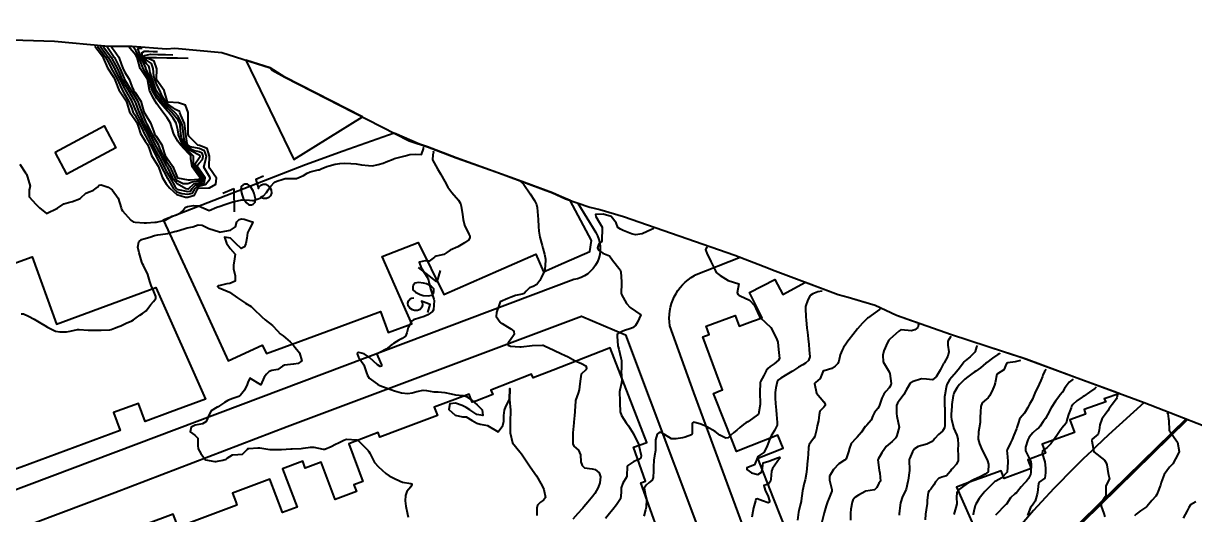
# Model space of a CAD drawing. Header units: metres. Extents: x 286371 to 293043, y 7462578 to 7466404.
# Drawn here: x 289646.5 to 289862.7, y 7464777.5 to 7464868.1 of the extents above; entities that cross this region are included whole.
import ezdxf
from ezdxf.enums import TextEntityAlignment as Align

# ---------------------------------------------------------------- set-up
doc = ezdxf.new("R2010")
doc.units = ezdxf.units.M
doc.header["$MEASUREMENT"] = 0
for name, color, linetype in [('Area', 45, 'Continuous'), ('Area Verde e Complexo de Lazer', 45, 'Continuous'), ('Cotas', 45, 'Continuous'), ('Curvas de Nivel 1m', 11, 'Continuous'), ('Curvas de Nivel 5m', 15, 'Continuous'), ('Edificações', 30, 'Continuous'), ('Vias primárias', 230, 'Continuous')]:
    doc.layers.add(name, color=color, linetype=linetype)
doc.styles.add('Style-STANDARD', font='STANDARD.shx')

msp = doc.modelspace()

# ---------------------------------------------------------------- linework, layer by layer
at = {"layer": 'Area'}
msp.add_polyline3d([(289638.57, 7464865.24, 706.52), (289652.23, 7464864.78, 704.92), (289661.53, 7464863.96, 704.81), (289662.96, 7464863.88, 705.08), (289666.61, 7464863.88, 698.35), (289672.91, 7464863.38, 704.16), (289674.48, 7464863.49, 704.18), (289683.16, 7464862.7, 704.17), (289692.04, 7464859.87, 753.23), (289692.46, 7464859.45, 740.24), (289694.75, 7464858.17, 759.53), (289717.71, 7464846.43, 708.94), (289718.1, 7464846.28, 708.67), (289721.13, 7464845.29, 708.57), (289726.43, 7464843.29, 707.92), (289733.9, 7464840.62, 711.28), (289744.21, 7464836.86, 708.26), (289746.59, 7464835.74, 708.19), (289751.09, 7464834.17, 703.22), (289752.93, 7464833.74, 703.16), (289757.31, 7464832.44, 702.95), (289777.84, 7464825.31, 701.89), (289784.06, 7464822.96, 702.04), (289784.8, 7464822.6, 706.65), (289796.95, 7464818.09, 704.2), (289798.75, 7464817.57, 704.66), (289803.73, 7464816.08, 704.72), (289807.68, 7464814.25, 699.76), (289813.3, 7464812.31, 698.47), (289817.86, 7464810.68, 700.55), (289831.01, 7464806.42, 698.39), (289853.44, 7464798.15, 690.57), (289870.47, 7464791.52, 697.94)], dxfattribs=at)
at = {"layer": 'Area Verde e Complexo de Lazer'}
msp.add_lwpolyline([(289974.64, 7464699.16), (289955.38, 7464676.42, -0.065677), (289942.78, 7464664.98, 0.018865), (289930.38, 7464655.68, -0.032924), (289897.11, 7464632.16, -0.260986), (289835.3, 7464628.07, -0.063415), (289815.99, 7464641.35, -0.126836), (289800.3, 7464664.8, -0.092226), (289795.76, 7464694.19, -0.100091), (289801.01, 7464716.58, -0.034047), (289809.4, 7464732.01, 0.013423), (289813.32, 7464738.57, -0.071292), (289842.17, 7464776.16), (289861.37, 7464794.93)], format="xyb", dxfattribs=at)
at = {"layer": 'Curvas de Nivel 1m', "flags": 128}
for points, elevation in [([(289659.67, 7464863.89), (289661.09, 7464862.03), (289661.2, 7464861.88), (289661.24, 7464861.76), (289662.06, 7464859.86), (289663.18, 7464858.1), (289663.33, 7464857.84), (289663.44, 7464857.57), (289664.1, 7464855.83), (289665.12, 7464854.34), (289665.46, 7464853.81), (289665.65, 7464853.26), (289666.1, 7464851.8), (289667.06, 7464850.36), (289667.43, 7464849.78), (289667.67, 7464849.15), (289668.11, 7464847.77), (289669, 7464846.37), (289669.39, 7464845.75), (289669.7, 7464845.03), (289670.15, 7464843.74), (289670.94, 7464842.44), (289671.37, 7464841.72), (289671.67, 7464840.96), (289672.1, 7464839.71), (289672.89, 7464838.5), (289673.52, 7464837.68), (289674.86, 7464836.52), (289676.43, 7464836.06), (289676.85, 7464836.03), (289678.1, 7464836.37), (289678.74, 7464837.61), (289678.8, 7464837.68), (289678.88, 7464837.7), (289680.69, 7464837.76), (289680.88, 7464837.78), (289682.04, 7464838.4), (289682.16, 7464839.56), (289680.93, 7464841.33), (289680.78, 7464841.58), (289680.79, 7464841.73), (289680.87, 7464843.58), (289680.41, 7464845), (289678.99, 7464845.55), (289678.69, 7464845.61), (289677.02, 7464847.31), (289676.94, 7464847.64), (289676.94, 7464847.72), (289676.95, 7464849.64), (289676.94, 7464849.75), (289676.91, 7464851.64), (289676.45, 7464852.98), (289675.11, 7464853.46), (289673.24, 7464853.56), (289673.11, 7464853.65), (289673.07, 7464853.7), (289673.02, 7464853.79), (289672.51, 7464855.7), (289671.17, 7464857.62), (289671.12, 7464857.73), (289671.1, 7464857.8), (289671.11, 7464859.73), (289670.64, 7464861.14), (289669.23, 7464861.71), (289669.19, 7464861.76), (289669.2, 7464861.79), (289671.06, 7464861.81), (289673.01, 7464861.76), (289674.97, 7464861.73), (289676.92, 7464861.69)], 704), ([(289660.17, 7464863.89), (289661.25, 7464862.5), (289661.69, 7464861.87), (289662.23, 7464860.86), (289662.7, 7464859.85), (289663.2, 7464858.97), (289663.8, 7464857.84), (289664.35, 7464856.64), (289664.72, 7464855.82), (289665.13, 7464855.16), (289665.93, 7464853.8), (289666.51, 7464852.38), (289666.74, 7464851.79), (289667.08, 7464851.19), (289667.85, 7464849.77), (289668.61, 7464848.18), (289668.8, 7464847.76), (289669.02, 7464847.34), (289669.88, 7464845.74), (289670.96, 7464843.73), (289671.93, 7464841.71), (289672.91, 7464839.83), (289672.98, 7464839.69), (289673.08, 7464839.51), (289674.18, 7464837.67), (289674.86, 7464837.03), (289675.78, 7464836.73), (289676.86, 7464836.58), (289677.72, 7464836.77), (289678.23, 7464837.61), (289678.53, 7464837.96), (289678.88, 7464838.03), (289680.13, 7464838.34), (289680.9, 7464839.34), (289680.98, 7464839.5), (289680.98, 7464839.57), (289680.91, 7464839.69), (289679.79, 7464841.59), (289680.04, 7464842.5), (289680.29, 7464843.58), (289679.97, 7464844.58), (289678.98, 7464845), (289677.3, 7464845.32), (289676.99, 7464845.47), (289676.84, 7464845.64), (289676.74, 7464845.9), (289676.5, 7464847.64), (289676.46, 7464848.22), (289676.22, 7464849.65), (289675.59, 7464851.14), (289675.4, 7464851.66), (289675.32, 7464851.89), (289675.09, 7464851.98), (289674.56, 7464852.21), (289673.11, 7464853.27), (289672.71, 7464853.7), (289672.14, 7464854.69), (289671.72, 7464855.72), (289671.16, 7464856.78), (289670.75, 7464857.73), (289670.57, 7464858.35), (289670.45, 7464859.74), (289670.14, 7464860.66), (289669.23, 7464861.29), (289668.87, 7464861.76), (289668.85, 7464862.15), (289669.95, 7464862.39), (289671.33, 7464862.36), (289672.72, 7464862.33), (289674.09, 7464862.3)], 703), ([(289660.68, 7464863.88), (289661.26, 7464863.13), (289662.15, 7464861.86), (289663.22, 7464860.03), (289663.31, 7464859.84), (289663.39, 7464859.66), (289664.26, 7464857.83), (289665.15, 7464856.09), (289665.3, 7464855.81), (289665.56, 7464855.38), (289666.44, 7464853.79), (289667.09, 7464852.33), (289667.31, 7464851.78), (289667.49, 7464851.37), (289668.28, 7464849.77), (289669.03, 7464848.31), (289669.33, 7464847.75), (289669.66, 7464847.1), (289670.34, 7464845.73), (289670.98, 7464844.52), (289671.41, 7464843.72), (289671.93, 7464842.72), (289672.46, 7464841.7), (289672.92, 7464840.77), (289673.51, 7464839.69), (289674.46, 7464838.09), (289674.73, 7464837.67), (289674.87, 7464837.53), (289675.07, 7464837.46), (289676.87, 7464837.07), (289677.33, 7464837.16), (289677.67, 7464837.62), (289678.26, 7464838.23), (289678.89, 7464838.36), (289679.86, 7464838.62), (289680.05, 7464839.59), (289678.93, 7464841.22), (289678.65, 7464841.61), (289678.63, 7464841.92), (289678.94, 7464842.33), (289679.57, 7464842.98), (289679.72, 7464843.59), (289679.54, 7464844.16), (289678.98, 7464844.4), (289677.94, 7464844.66), (289676.99, 7464845.16), (289676.54, 7464845.64), (289676.24, 7464846.42), (289676.05, 7464847.65), (289675.96, 7464848.73), (289675.77, 7464849.65), (289675.07, 7464851), (289674.46, 7464851.67), (289673.1, 7464852.86), (289672.35, 7464853.71), (289671.14, 7464855.53), (289671.04, 7464855.73), (289670.98, 7464855.9), (289670.37, 7464857.74), (289669.92, 7464859.01), (289669.78, 7464859.75), (289669.64, 7464860.18), (289669.22, 7464860.65), (289668.55, 7464861.76), (289668.36, 7464862.66), (289668.84, 7464862.97), (289669.65, 7464862.95), (289670.46, 7464862.93), (289671.26, 7464862.91)], 702), ([(289661.19, 7464863.87), (289661.27, 7464863.77), (289662.68, 7464861.85), (289663.23, 7464860.96), (289663.8, 7464859.84), (289664.28, 7464858.75), (289664.7, 7464857.82), (289665.16, 7464856.94), (289665.82, 7464855.8), (289666.88, 7464854.02), (289667.02, 7464853.79), (289667.11, 7464853.57), (289667.8, 7464851.77), (289668.35, 7464850.48), (289668.69, 7464849.76), (289669.04, 7464849.1), (289669.78, 7464847.74), (289670.58, 7464846.15), (289670.79, 7464845.73), (289670.99, 7464845.34), (289671.85, 7464843.71), (289672.94, 7464841.77), (289672.98, 7464841.69), (289673.03, 7464841.6), (289674, 7464839.68), (289674.89, 7464838.55), (289676.5, 7464837.64), (289676.87, 7464837.54), (289676.95, 7464837.56), (289677.02, 7464837.63), (289678, 7464838.51), (289678.89, 7464838.7), (289679.6, 7464838.89), (289679.74, 7464839.59), (289678.92, 7464840.78), (289678.32, 7464841.61), (289678.28, 7464842.28), (289678.96, 7464843.27), (289679.11, 7464843.46), (289679.14, 7464843.6), (289679.1, 7464843.74), (289678.97, 7464843.79), (289678.7, 7464843.88), (289676.98, 7464844.85), (289676.24, 7464845.65), (289675.72, 7464846.95), (289675.6, 7464847.66), (289675.44, 7464849.26), (289675.36, 7464849.66), (289675.06, 7464850.21), (289673.83, 7464851.68), (289673.09, 7464852.42), (289671.94, 7464853.71), (289671.13, 7464854.85), (289670.64, 7464855.73), (289670.42, 7464856.47), (289670.03, 7464857.74), (289669.2, 7464859.63), (289669.14, 7464859.76), (289669.08, 7464859.88), (289668.23, 7464861.77), (289667.65, 7464863.39), (289667.73, 7464863.55), (289667.97, 7464863.54), (289668.19, 7464863.54), (289668.43, 7464863.53)], 701), ([(289662.71, 7464863.85), (289663.26, 7464863.11), (289664.13, 7464861.83), (289664.61, 7464860.44), (289664.84, 7464859.82), (289665.2, 7464859.17), (289666.04, 7464857.8), (289666.5, 7464856.45), (289666.81, 7464855.79), (289667.14, 7464855.32), (289668.19, 7464853.77), (289668.62, 7464852.23), (289668.75, 7464851.76), (289669.08, 7464851.15), (289669.98, 7464849.74), (289670.5, 7464848.27), (289670.73, 7464847.73), (289671.02, 7464847.28), (289672.05, 7464845.71), (289672.49, 7464844.18), (289672.68, 7464843.7), (289672.96, 7464843.28), (289674.1, 7464841.68), (289674.87, 7464839.7), (289674.89, 7464839.66), (289674.9, 7464839.64), (289674.95, 7464839.62), (289676.9, 7464839.22), (289677.28, 7464839.25), (289678.9, 7464839.38), (289679.08, 7464839.42), (289679.11, 7464839.6), (289678.91, 7464839.9), (289677.67, 7464841.62), (289677.44, 7464843.14), (289677.41, 7464843.63), (289676.97, 7464844.1), (289675.49, 7464845.66), (289675, 7464846.35), (289674.26, 7464847.68), (289673.93, 7464848.79), (289673.66, 7464849.69), (289673.07, 7464850.65), (289672.24, 7464851.71), (289671.11, 7464853.24), (289670.81, 7464853.73), (289670.38, 7464854.48), (289669.81, 7464855.74), (289669.46, 7464857.46), (289669.39, 7464857.75), (289669.18, 7464858.13), (289668.09, 7464859.77), (289667.63, 7464861.39), (289667.51, 7464861.78), (289667.25, 7464862.25), (289665.91, 7464863.8)], 699), ([(289738.37, 7464838.86), (289738.6, 7464838.69), (289738.89, 7464838.34), (289740.07, 7464836.67), (289740.84, 7464835.44), (289741.24, 7464834.65), (289741.36, 7464834.1), (289741.46, 7464832.64), (289741.51, 7464831.92), (289741.6, 7464830.64), (289741.66, 7464829.73), (289741.83, 7464828.64), (289742.25, 7464827.09), (289742.39, 7464826.63), (289742.69, 7464825.54), (289742.9, 7464824.62), (289742.91, 7464824.38), (289742.79, 7464822.62), (289742.76, 7464822.51), (289742.64, 7464822.3), (289742.07, 7464821.18), (289741.82, 7464820.64), (289741.31, 7464819.94), (289740.6, 7464819.57), (289739.95, 7464819.31), (289739.34, 7464818.67), (289738.97, 7464818.29), (289738.58, 7464818.14), (289737.38, 7464817.9), (289736.57, 7464817.6), (289735.96, 7464817.32), (289734.55, 7464816.74), (289733.83, 7464814.76), (289733.79, 7464814.03), (289734.5, 7464812.97), (289734.62, 7464812.88), (289734.88, 7464812.75), (289735.88, 7464812.13), (289736.48, 7464811.73), (289737.06, 7464811.3), (289737.11, 7464810.71), (289736.45, 7464809.7), (289736.03, 7464809.14), (289736.02, 7464808.73), (289736.43, 7464808.56), (289738.16, 7464808.42), (289738.43, 7464808.42), (289740.43, 7464808.65), (289742.35, 7464808.72), (289742.44, 7464808.7), (289742.68, 7464808.62), (289744.42, 7464807.83), (289745.83, 7464807.16), (289746.41, 7464806.9), (289747.08, 7464806.55), (289748.39, 7464805.81), (289749.54, 7464805.35), (289750.37, 7464804.9), (289750.48, 7464804.5), (289750.47, 7464804.4), (289750.36, 7464804.2), (289749.45, 7464803.41), (289749.34, 7464802.52), (289749.23, 7464801.61), (289749.08, 7464800.52), (289748.94, 7464799.87), (289748.46, 7464798.53), (289748.43, 7464798.38), (289748.32, 7464796.53), (289748.32, 7464796.46), (289748.23, 7464795.73), (289748.11, 7464794.54), (289748.1, 7464794.42), (289747.92, 7464792.54), (289747.91, 7464792.27), (289747.93, 7464790.55), (289748.15, 7464790.1), (289748.99, 7464789.38), (289749.34, 7464788.53), (289749.42, 7464787.21), (289749.64, 7464786.52), (289750.09, 7464786.09), (289751.5, 7464785.91), (289752.08, 7464785.78), (289752.79, 7464785.18), (289753.02, 7464784.47), (289752.93, 7464783.35), (289752.64, 7464782.47), (289752.02, 7464781.36), (289751.64, 7464780.86), (289751.34, 7464780.49), (289750.74, 7464779.76), (289749.98, 7464778.88), (289749.81, 7464778.69), (289749.64, 7464778.52), (289748.84, 7464777.65), (289747.95, 7464776.63)], 704), ([(289762.84, 7464830.28), (289762.82, 7464830.26), (289762.76, 7464830.21), (289762.49, 7464830.05), (289760.75, 7464829.28), (289759.48, 7464829.1), (289758.75, 7464829.24), (289757.26, 7464829.91), (289756.76, 7464830.14), (289756.27, 7464830.42), (289755.92, 7464831.28), (289755.03, 7464832.44), (289753.56, 7464832.87), (289752.14, 7464832.81), (289752.16, 7464832.48), (289752.78, 7464831.42), (289753.33, 7464830.47), (289753.36, 7464829.86), (289753.31, 7464828.47), (289753.32, 7464827.87), (289752.72, 7464827.42), (289752.51, 7464826.67), (289752.56, 7464826.48), (289752.7, 7464826.26), (289753.46, 7464825.69), (289754.69, 7464825.23), (289755.28, 7464824.44), (289756.65, 7464822.61), (289756.77, 7464822.41), (289756.81, 7464822.24), (289756.93, 7464820.41), (289756.95, 7464820.07), (289756.85, 7464818.41), (289756.94, 7464818.05), (289757.87, 7464816.39), (289758.54, 7464815.67), (289760.52, 7464814.35), (289759.86, 7464813), (289759.5, 7464812.37), (289758.95, 7464811.9), (289758.47, 7464811.73), (289757.46, 7464811.42), (289756.47, 7464811), (289756.15, 7464810.73), (289756.1, 7464810.42), (289756.26, 7464808.59), (289756.29, 7464808.42), (289756.42, 7464807.97), (289756.83, 7464806.41), (289756.91, 7464805.88), (289756.9, 7464804.41), (289756.89, 7464803.87), (289756.97, 7464802.4), (289756.93, 7464801.8), (289756.59, 7464800.41), (289756.56, 7464800.15), (289756.6, 7464798.41), (289756.6, 7464798.08), (289756.69, 7464796.41), (289756.91, 7464795.73), (289757.76, 7464794.39), (289758.21, 7464793.82), (289759.13, 7464792.37), (289760.07, 7464790.44), (289760.11, 7464790.36), (289760.15, 7464790.24), (289760.55, 7464788.35), (289760.51, 7464787.96), (289760.11, 7464787.62), (289759.21, 7464787.26), (289758.1, 7464786.55), (289758.01, 7464786.47), (289757.97, 7464786.39), (289757.89, 7464784.57), (289757.82, 7464784.39), (289757.15, 7464783.29), (289756.87, 7464782.4), (289756.88, 7464781.54), (289756.72, 7464780.4), (289755.99, 7464779.25), (289755.33, 7464778.43), (289754.73, 7464777.67), (289753.95, 7464776.73)], 703), ([(289646.12, 7464814.5), (289646.52, 7464814.48), (289647.43, 7464814.08), (289648.5, 7464813.51), (289649.75, 7464812.78), (289650.48, 7464812.33), (289650.97, 7464812.03), (289652.46, 7464811.31), (289653.26, 7464811.19), (289654.46, 7464811.21), (289655.12, 7464811.31), (289656.47, 7464811.61), (289656.78, 7464811.63), (289658.47, 7464811.5), (289658.89, 7464811.48), (289660.47, 7464811.47), (289660.87, 7464811.48), (289662.47, 7464811.57), (289662.7, 7464811.62), (289663.3, 7464811.84), (289664.14, 7464812.17), (289664.48, 7464812.32), (289665.47, 7464812.78), (289666.5, 7464813.24), (289666.85, 7464813.43), (289667.31, 7464813.77), (289668, 7464814.27), (289668.52, 7464814.58), (289669.18, 7464815.09), (289669.67, 7464815.74), (289670.04, 7464816.24), (289670.55, 7464816.8), (289670.97, 7464817.31), (289670.97, 7464817.72), (289670.58, 7464818.6), (289670.09, 7464819.73), (289669.87, 7464820.47), (289669.48, 7464821.74), (289668.65, 7464823.43), (289668.49, 7464823.76), (289668.4, 7464824.02), (289667.89, 7464825.77), (289667.66, 7464826.82), (289667.81, 7464827.77), (289668.28, 7464828.22), (289668.73, 7464828.37), (289669.84, 7464828.63), (289670.74, 7464828.96), (289671.35, 7464829.11), (289672.74, 7464829.25), (289673.12, 7464829.31), (289674.43, 7464829.67), (289674.68, 7464829.73), (289674.75, 7464829.75), (289676.18, 7464830.21), (289676.75, 7464830.36), (289677.8, 7464830.57), (289678.76, 7464830.94), (289679.51, 7464830.85), (289680.75, 7464830.27), (289682.68, 7464829.61), (289682.74, 7464829.6), (289684.4, 7464829.87), (289684.75, 7464829.97), (289685.68, 7464830.58), (289685.93, 7464831.5), (289686.35, 7464831.92), (289686.78, 7464832.02), (289687.25, 7464831.95), (289688.77, 7464831.5), (289688.81, 7464831.49), (289688.89, 7464831.45), (289688.77, 7464831.1), (289688.18, 7464830.04), (289687.9, 7464829.47), (289687.73, 7464828.47), (289687.6, 7464827.47), (289687.31, 7464826.87), (289686.7, 7464826.59), (289685.75, 7464827.5), (289684.73, 7464828.45), (289683.62, 7464828.64), (289683.98, 7464827.53), (289684.7, 7464826.58), (289685.58, 7464825.5), (289685.5, 7464824.67), (289685.27, 7464823.51), (289685.32, 7464822.82), (289685.6, 7464821.5), (289685.58, 7464820.53), (289684.6, 7464820.13), (289684.08, 7464820.04), (289682.6, 7464819.69), (289682.48, 7464819.66), (289682.35, 7464819.55), (289682.59, 7464819.32), (289682.93, 7464819.2), (289684.58, 7464818.51), (289686.02, 7464817.49), (289686.56, 7464817.07), (289687.52, 7464816.5), (289688.54, 7464815.87), (289689.01, 7464815.45), (289690.51, 7464813.98), (289691.16, 7464813.41), (289692.49, 7464812.34), (289693.4, 7464811.38), (289693.91, 7464810.82), (289694.46, 7464810.44), (289695.73, 7464809.35), (289696.42, 7464808.61), (289697.45, 7464807.32), (289697.89, 7464805.81), (289697.22, 7464805.32), (289696.46, 7464805.25), (289696.37, 7464805.25), (289694.72, 7464805.01), (289694.37, 7464804.83), (289693.48, 7464804.25), (289692.35, 7464804.07), (289691.87, 7464803.88), (289691.4, 7464803.41), (289690.95, 7464802.8), (289690.31, 7464801.42), (289688.33, 7464802.66), (289687.92, 7464801.86), (289687.81, 7464801.46), (289687.33, 7464800.43), (289686.61, 7464799.48), (289686.42, 7464799.35), (289686.28, 7464799.29), (289684.96, 7464798.81), (289684.27, 7464798.51), (289683.62, 7464798.17), (289682.71, 7464797.54), (289682.44, 7464797.36), (289682.25, 7464797.29), (289681.17, 7464796.63), (289680.62, 7464795.57), (289680.55, 7464795.24), (289680.21, 7464794.57), (289679.58, 7464794.2), (289678.2, 7464793.97), (289677.47, 7464793.62), (289677.31, 7464792.75), (289678.17, 7464792.13), (289678.7, 7464791.6), (289678.74, 7464790.2), (289678.78, 7464789.6), (289679.26, 7464788.74), (289680.1, 7464787.58), (289681.83, 7464787.28), (289682.1, 7464787.29), (289682.32, 7464787.32), (289683.32, 7464787.53), (289683.91, 7464787.72), (289684.11, 7464787.89), (289685.09, 7464788.53), (289686.12, 7464788.57), (289686.95, 7464788.65), (289687.79, 7464789.46), (289687.94, 7464789.65), (289688.14, 7464789.69), (289689.79, 7464789.78), (289690.14, 7464789.77), (289692.03, 7464789.51), (289692.14, 7464789.49), (289694.03, 7464789.47), (289694.14, 7464789.48), (289695.87, 7464789.61), (289696.14, 7464789.61), (289697.77, 7464789.68), (289698.14, 7464789.74), (289699.49, 7464789.94), (289700.14, 7464789.89), (289701.86, 7464789.53), (289702.14, 7464789.54), (289703.33, 7464790.05), (289704.15, 7464790.44), (289704.67, 7464790.7), (289705.65, 7464791.19), (289706, 7464791.35), (289706.17, 7464791.38), (289708.07, 7464791.25), (289708.17, 7464791.22), (289708.28, 7464791.15), (289710.14, 7464789.28), (289710.26, 7464789.12), (289710.45, 7464788.8), (289711.34, 7464787.11), (289712.09, 7464786.27), (289713.44, 7464785.07), (289714.06, 7464784.64), (289714.89, 7464784.22), (289716.04, 7464783.62), (289716.48, 7464783.46), (289718.04, 7464783.23), (289718.2, 7464783.17), (289718.2, 7464783), (289718.03, 7464782.59), (289717.3, 7464781.73), (289717.07, 7464781.02), (289716.99, 7464780.02), (289717.08, 7464779.02), (289717.42, 7464777.54), (289717.57, 7464777.01)], 706), ([(289772.66, 7464826.85), (289772.45, 7464826.3), (289772.47, 7464826.17), (289772.7, 7464825.68), (289773.43, 7464824.15), (289774.2, 7464822.58), (289774.43, 7464822.14), (289774.63, 7464821.98), (289775.14, 7464821.61), (289776.61, 7464820.68), (289778.6, 7464820.07), (289778.29, 7464818.36), (289778.47, 7464818.08), (289778.57, 7464817.95), (289778.82, 7464817.82), (289780.56, 7464817.01), (289781.48, 7464816.03), (289782.28, 7464814.26), (289782.38, 7464814.02), (289782.51, 7464813.82), (289784.48, 7464811.98), (289785.56, 7464809.97), (289785.77, 7464809.29), (289785.94, 7464807.96), (289786.09, 7464806.27), (289785.94, 7464805.96), (289785.09, 7464805.27), (289784.38, 7464804.79), (289783.93, 7464804.43), (289783.65, 7464804), (289783.19, 7464803.16), (289782.6, 7464802.01), (289782.55, 7464801.79), (289782.47, 7464800.01), (289782.47, 7464799.85), (289782.51, 7464798.01), (289782.5, 7464797.78), (289782.24, 7464796.01), (289780.22, 7464794.6), (289779.88, 7464794.4), (289779.42, 7464794.07), (289778.76, 7464793.52), (289778.2, 7464793.05), (289777.67, 7464792.61), (289777.11, 7464792.1), (289776.63, 7464791.65), (289776.18, 7464791.56), (289775.1, 7464792.13), (289774.19, 7464792.79), (289772.7, 7464793.68), (289772.21, 7464793.89), (289771.38, 7464794.19), (289770.22, 7464794.5), (289770.02, 7464794.4), (289769.98, 7464794.21), (289769.97, 7464792.42), (289769.83, 7464792.21), (289768.65, 7464791.76), (289768.18, 7464791.66), (289766.99, 7464791.43), (289766.17, 7464791.47), (289764.85, 7464792.28), (289764.19, 7464792.62), (289763.85, 7464792.64), (289763.53, 7464792.3), (289763.22, 7464791.26), (289763.19, 7464790.31), (289763.18, 7464789.27), (289763, 7464788.31), (289762.88, 7464787.54), (289762.83, 7464786.31), (289762.82, 7464785.57), (289762.79, 7464784.31), (289762.57, 7464783.8), (289762.05, 7464783.4), (289761.47, 7464782.91), (289761.14, 7464782.34), (289761.37, 7464780.97), (289761.53, 7464780.33), (289761.48, 7464778.83), (289761.35, 7464778.33), (289761.07, 7464777.21)], 702), ([(289793.97, 7464818.71), (289793.17, 7464818.56), (289792.23, 7464818.21), (289791.78, 7464817.88), (289791.35, 7464817.1), (289790.92, 7464815.89), (289790.88, 7464815.55), (289790.95, 7464813.89), (289790.99, 7464813.41), (289791.15, 7464811.88), (289791.24, 7464811.12), (289791.37, 7464809.88), (289791.48, 7464808.84), (289791.58, 7464807.88), (289791.68, 7464806.6), (289791.46, 7464805.88), (289790.87, 7464805.4), (289790.38, 7464805.11), (289789.62, 7464804.66), (289788.47, 7464803.92), (289788.4, 7464803.88), (289788.36, 7464803.86), (289787.14, 7464803.15), (289786.34, 7464802.67), (289785.94, 7464802.36), (289785.69, 7464801.96), (289785.41, 7464800.87), (289785.3, 7464799.97), (289785.28, 7464798.98), (289785.34, 7464797.97), (289785.46, 7464796.77), (289785.55, 7464795.96), (289785.69, 7464794.49), (289785.64, 7464793.96), (289785.19, 7464792.98), (289784.58, 7464791.98), (289784.16, 7464791.17), (289783.76, 7464790), (289783.23, 7464788.91), (289782.12, 7464788.21), (289782.04, 7464788.1), (289782.02, 7464788.03), (289781.46, 7464786.66), (289780.08, 7464786.1), (289780.06, 7464786.08), (289780.05, 7464786.05), (289780.08, 7464785.79), (289780.9, 7464785.21), (289782.07, 7464784.88), (289782.8, 7464785.29), (289782.95, 7464786.01), (289783.1, 7464787.01), (289784.1, 7464787.36), (289785.75, 7464787.96), (289786.12, 7464788.1), (289786.14, 7464787.95), (289786.11, 7464787.83), (289784.79, 7464785.98), (289784.61, 7464785.46), (289784.5, 7464783.99), (289784.42, 7464783.62), (289784.04, 7464783.11), (289783.21, 7464782.83), (289783.43, 7464782), (289784.01, 7464780.8), (289784.24, 7464779.99), (289784.22, 7464779.76), (289783.99, 7464779.65), (289782.94, 7464780.01), (289782, 7464780.4), (289781.73, 7464780.3), (289781.64, 7464780.03), (289781.31, 7464778.7), (289781.18, 7464778.04), (289780.99, 7464777)], 701), ([(289811.69, 7464812.68), (289811.76, 7464812.48), (289811.61, 7464812.01), (289811.05, 7464811.58), (289810.66, 7464811.41), (289810.48, 7464811.39), (289808.53, 7464811.57), (289808.48, 7464811.55), (289808.15, 7464811.3), (289806.46, 7464809.83), (289806.29, 7464809.66), (289806.02, 7464809.23), (289805.36, 7464807.67), (289805.18, 7464806.9), (289805.25, 7464805.67), (289806.36, 7464803.79), (289806.45, 7464803.65), (289806.48, 7464803.53), (289806.72, 7464801.65), (289806.64, 7464801.33), (289806.31, 7464800.85), (289805.75, 7464800.21), (289805.38, 7464799.67), (289805, 7464798.95), (289804.56, 7464797.68), (289804.49, 7464797.45), (289804.25, 7464797.05), (289803.61, 7464796.32), (289803.31, 7464795.7), (289803.03, 7464794.89), (289802.21, 7464793.95), (289802.07, 7464793.85), (289801.94, 7464793.72), (289801.24, 7464792.68), (289800.46, 7464791.74), (289800.3, 7464791.61), (289800.17, 7464791.52), (289799.32, 7464790.6), (289799.01, 7464789.76), (289798.85, 7464789.05), (289798.43, 7464787.77), (289798.28, 7464787.6), (289798.11, 7464787.5), (289797.05, 7464786.84), (289796.08, 7464785.8), (289795.34, 7464784.54), (289795.32, 7464783.82), (289795.75, 7464782.09), (289795.75, 7464781.81), (289795.26, 7464780.56), (289794.97, 7464779.82), (289794.71, 7464779.1), (289794.31, 7464777.83), (289794.25, 7464777.54), (289793.94, 7464776.08)], 699), ([(289817.73, 7464810.38), (289817.47, 7464809.97), (289817.19, 7464809.48), (289817.16, 7464808.76), (289817.33, 7464807.48), (289817.17, 7464806.72), (289816.47, 7464805.49), (289816.43, 7464805.44), (289816.38, 7464805.36), (289815.73, 7464804.13), (289815.4, 7464803.51), (289814.99, 7464802.87), (289814.34, 7464802.35), (289813.26, 7464802.46), (289812.34, 7464802.52), (289810.77, 7464802.02), (289810.33, 7464801.81), (289810.21, 7464801.71), (289810.14, 7464801.6), (289809.5, 7464800.41), (289809.02, 7464799.61), (289808.73, 7464799.18), (289808.28, 7464798.66), (289807.85, 7464798.05), (289807.72, 7464797.63), (289807.72, 7464796.15), (289807.77, 7464795.63), (289808.2, 7464793.62), (289807.77, 7464792.04), (289807.55, 7464791.63), (289806.87, 7464790.94), (289806.15, 7464790.33), (289805.8, 7464790.01), (289805.52, 7464789.66), (289804.96, 7464788.84), (289804.28, 7464787.68), (289804.24, 7464787.55), (289804.48, 7464785.68), (289804.62, 7464785.13), (289804.72, 7464783.67), (289804.44, 7464783.29), (289804.04, 7464782.5), (289803.65, 7464782.07), (289802.03, 7464781.78), (289801.97, 7464781.77), (289801.88, 7464781.72), (289800.7, 7464781.05), (289800.01, 7464780.6), (289799.64, 7464780.11), (289799.52, 7464779.75), (289799.28, 7464778.45), (289799.19, 7464777.76), (289799.23, 7464776.47)], 698), ([(289822.6, 7464808.67), (289822.45, 7464808.4), (289822.24, 7464807.58), (289822.15, 7464807.41), (289821.27, 7464806.55), (289820.39, 7464805.86), (289820.17, 7464805.66), (289820.01, 7464805.44), (289819.31, 7464804.51), (289818.48, 7464803.46), (289818.42, 7464803.39), (289818.35, 7464803.33), (289817.46, 7464802.35), (289817, 7464801.48), (289816.85, 7464800.95), (289816.59, 7464799.49), (289816.57, 7464799.21), (289816.58, 7464797.49), (289816.59, 7464797.16), (289816.64, 7464795.49), (289816.62, 7464793.91), (289816.56, 7464793.5), (289816.19, 7464792.86), (289815.46, 7464792.24), (289814.76, 7464791.53), (289814.51, 7464791.19), (289814.16, 7464790.9), (289813.27, 7464790.44), (289812.15, 7464790.14), (289811.7, 7464790.03), (289810.99, 7464789.58), (289810.64, 7464789.08), (289810.12, 7464787.78), (289810.06, 7464787.65), (289810.04, 7464787.6), (289810.08, 7464785.59), (289809.83, 7464783.83), (289809.79, 7464783.6), (289809.47, 7464782.17), (289809.22, 7464781.61), (289808.8, 7464780.83), (289808.41, 7464779.62), (289808.36, 7464779.24), (289808.21, 7464777.62), (289808.18, 7464777.4)], 697), ([(289826.86, 7464807.18), (289826.76, 7464807.16), (289826.63, 7464807.12), (289826.41, 7464807), (289825.41, 7464806.35), (289824.39, 7464805.56), (289824.29, 7464805.48), (289824.17, 7464805.38), (289823.19, 7464804.57), (289822.36, 7464803.95), (289822.05, 7464803.72), (289821.62, 7464803.42), (289820.87, 7464802.9), (289820.34, 7464802.47), (289819.82, 7464801.96), (289819.31, 7464801.45), (289818.88, 7464800.9), (289818.3, 7464799.85), (289818.19, 7464799.57), (289818.17, 7464799.47), (289817.94, 7464797.8), (289817.9, 7464797.47), (289817.8, 7464795.91), (289817.78, 7464795.47), (289817.82, 7464795.07), (289818.21, 7464793.54), (289818.23, 7464793.46), (289818.85, 7464792.13), (289819.04, 7464791.46), (289819.05, 7464790.35), (289819.03, 7464789.46), (289819.07, 7464788.4), (289819.06, 7464787.46), (289818.8, 7464786.77), (289818.09, 7464786.07), (289817.8, 7464785.77), (289817.65, 7464785.48), (289816.91, 7464784.65), (289816.07, 7464784.37), (289815.43, 7464784.15), (289814.87, 7464783.52), (289814.59, 7464782.98), (289814.03, 7464782.18), (289813.74, 7464781.83), (289813.57, 7464781.54), (289813.38, 7464780.16), (289813.33, 7464779.54), (289813.19, 7464778.34), (289813.06, 7464777.55), (289813.01, 7464776.49)], 696), ([(289835.31, 7464804.22), (289835.02, 7464803.89), (289834.74, 7464803.22), (289834.64, 7464802.93), (289834.34, 7464802.2), (289834.05, 7464801.51), (289833.91, 7464801.23), (289833.38, 7464800.17), (289832.99, 7464799.24), (289832.78, 7464798.76), (289832.27, 7464797.82), (289832.07, 7464797.45), (289831.97, 7464797.26), (289831.31, 7464796.2), (289830.53, 7464795.28), (289830.42, 7464795.09), (289830.22, 7464794.48), (289829.93, 7464793.57), (289829.82, 7464793.29), (289829.37, 7464792.11), (289829.03, 7464791.3), (289828.76, 7464790.71), (289828.15, 7464789.45), (289828.1, 7464789.36), (289828.09, 7464789.32), (289828.14, 7464788.81), (289828.26, 7464787.31), (289828.26, 7464787.16), (289828.11, 7464785.31), (289828.1, 7464785.29), (289828.07, 7464785.26), (289827.15, 7464784.25), (289826.05, 7464783.67), (289825.83, 7464783.56), (289825.61, 7464783.35), (289824.02, 7464781.74), (289823.68, 7464781.39), (289822.98, 7464780.42), (289822.32, 7464779.41), (289822.21, 7464779.18), (289821.96, 7464778.09), (289821.86, 7464777.51), (289821.86, 7464777.42)], 694), ([(289840.31, 7464802.47), (289840.05, 7464802.28), (289839.59, 7464801.89), (289838.99, 7464801.15), (289838.72, 7464800.75), (289838.31, 7464800.07), (289837.93, 7464799.54), (289837.64, 7464799.17), (289837.06, 7464798.4), (289836.26, 7464797.19), (289835.58, 7464795.87), (289835.18, 7464795.21), (289834.8, 7464794.64), (289834.21, 7464793.81), (289833.95, 7464793.49), (289833.63, 7464793.23), (289832.86, 7464792.58), (289832.18, 7464791.73), (289832.03, 7464791.4), (289831.97, 7464791.26), (289831.5, 7464789.92), (289831.52, 7464789.26), (289832.12, 7464787.98), (289832.5, 7464787.25), (289832.58, 7464786.76), (289832.51, 7464785.25), (289832.42, 7464784.89), (289832.06, 7464784.14), (289831.68, 7464783.63), (289831.32, 7464783.27), (289830.71, 7464782.6), (289830.02, 7464781.73), (289829.82, 7464781.49), (289829.57, 7464781.29), (289828.76, 7464780.55), (289827.99, 7464779.41), (289827.94, 7464779.36), (289827.9, 7464779.32), (289825.95, 7464777.35)], 693), ([(289844.56, 7464800.99), (289844.55, 7464800.96), (289844.5, 7464800.9), (289844.32, 7464800.76), (289843.35, 7464800.04), (289842.3, 7464799.33), (289842.16, 7464799.24), (289841.95, 7464799.11), (289840.97, 7464798.44), (289840.27, 7464797.77), (289840.02, 7464797.39), (289839.91, 7464797.14), (289839.44, 7464795.96), (289839.22, 7464795.15), (289839, 7464794.37), (289838.21, 7464793.41), (289838.09, 7464793.29), (289838.01, 7464793.17), (289837.31, 7464792.05), (289836.65, 7464791.19), (289836.44, 7464790.92), (289836.16, 7464790.55), (289835.5, 7464789.86), (289834.67, 7464789.22), (289834.58, 7464788.76), (289835.08, 7464787.21), (289835.23, 7464786.07), (289835.23, 7464785.21), (289835.09, 7464784.18), (289834.05, 7464783.46), (289833.95, 7464783.32), (289833.93, 7464783.23), (289833.71, 7464781.54), (289833.66, 7464781.23), (289833.28, 7464779.95), (289832.8, 7464779.24), (289832.45, 7464778.77), (289831.96, 7464777.52), (289831.9, 7464777.31)], 692), ([(289848.48, 7464799.61), (289848.38, 7464799.01), (289848.29, 7464798.82), (289847.51, 7464797.79), (289846.96, 7464797.03), (289846.68, 7464796.6), (289846.24, 7464795.95), (289845.84, 7464795.44), (289845.61, 7464795.05), (289845.23, 7464794.03), (289845.09, 7464793.06), (289844.94, 7464792.3), (289844.17, 7464791.71), (289843.83, 7464791.42), (289843.76, 7464791.08), (289844.13, 7464789.07), (289846.11, 7464787.51), (289846.43, 7464787.04), (289846.5, 7464786.63), (289846.8, 7464785.03), (289847.02, 7464784.07), (289846.44, 7464783.04), (289846.33, 7464782.75), (289846.34, 7464781.04), (289846.25, 7464780.8), (289846.01, 7464780.5), (289845.46, 7464779.58), (289845.5, 7464779.05), (289845.96, 7464777.69), (289846.18, 7464777.04)], 691), ([(289862.93, 7464779.85), (289861.99, 7464779.25), (289861.64, 7464778.8), (289861.34, 7464778.18), (289860.63, 7464776.82)], 689)]:
    msp.add_lwpolyline(points, dxfattribs=dict(at, elevation=elevation))
at = {"layer": 'Curvas de Nivel 5m', "flags": 128}
for points, elevation in [([(289661.93, 7464863.86), (289663.24, 7464861.88), (289663.27, 7464861.84), (289663.3, 7464861.79), (289664.28, 7464859.83), (289665.1, 7464857.89), (289665.13, 7464857.82), (289665.17, 7464857.74), (289666.31, 7464855.8), (289667.13, 7464854.55), (289667.6, 7464853.78), (289667.87, 7464853), (289668.28, 7464851.77), (289669.06, 7464849.97), (289669.16, 7464849.75), (289669.28, 7464849.52), (289670.24, 7464847.74), (289671, 7464846.38), (289671.37, 7464845.72), (289671.64, 7464845.06), (289672.27, 7464843.7), (289672.95, 7464842.6), (289673.54, 7464841.69), (289674.03, 7464840.56), (289674.44, 7464839.67), (289674.9, 7464839.12), (289676, 7464838.54), (289676.89, 7464838.54), (289677.68, 7464838.84), (289678.9, 7464839.04), (289679.34, 7464839.16), (289679.43, 7464839.6), (289678.92, 7464840.34), (289678, 7464841.62), (289677.89, 7464842.68), (289677.89, 7464843.62), (289676.98, 7464844.51), (289675.94, 7464845.65), (289675.17, 7464847.51), (289675.15, 7464847.66), (289675.04, 7464848.46), (289674.69, 7464849.67), (289674.14, 7464850.61), (289673.29, 7464851.69), (289673.09, 7464851.91), (289671.51, 7464853.72), (289671.12, 7464854.21), (289670.25, 7464855.74), (289669.92, 7464856.98), (289669.71, 7464857.75), (289669.19, 7464858.78), (289668.62, 7464859.76), (289668.26, 7464860.73), (289667.87, 7464861.78), (289667.26, 7464863.07), (289666.77, 7464863.79)], 700), ([(289645.83, 7464842.11), (289646.91, 7464840.53), (289647.1, 7464840.28), (289647.16, 7464840.09), (289647.29, 7464839.7), (289647.75, 7464838.08), (289647.56, 7464837.39), (289647.55, 7464836.08), (289648.82, 7464834.77), (289649.45, 7464834.05), (289650.8, 7464833.03), (289652.81, 7464833.99), (289653.99, 7464834.82), (289654.83, 7464835.04), (289655.57, 7464835.22), (289656.84, 7464835.74), (289656.97, 7464835.81), (289657.09, 7464835.93), (289658.03, 7464836.74), (289658.86, 7464837.08), (289659.45, 7464837.31), (289660.16, 7464837.89), (289660.52, 7464838.24), (289660.88, 7464838.29), (289662.15, 7464837.86), (289662.87, 7464837.36), (289663.99, 7464835.83), (289664.56, 7464834.07), (289664.63, 7464833.82), (289664.81, 7464833.5), (289666.32, 7464831.79), (289666.78, 7464831.47), (289667.16, 7464831.39), (289668.78, 7464831.28), (289669.22, 7464831.31), (289670.78, 7464831.4), (289671.07, 7464831.42), (289672.4, 7464831.7), (289672.69, 7464831.79), (289672.79, 7464831.86), (289673.95, 7464832.53), (289674.8, 7464832.79), (289675.4, 7464833.05), (289676, 7464833.65), (289676.35, 7464834.11), (289676.82, 7464834.32), (289677.92, 7464834.52), (289678.83, 7464834.44), (289680.8, 7464833.57), (289682.21, 7464834.16), (289682.82, 7464834.35), (289683.67, 7464834.69), (289684.83, 7464835.07), (289685.18, 7464835.15), (289686.6, 7464835.49), (289686.83, 7464835.55), (289686.91, 7464835.55), (289688.23, 7464835.46), (289688.8, 7464835.41), (289688.83, 7464835.41), (289688.87, 7464835.41), (289688.98, 7464835.44), (289690.33, 7464835.93), (289690.85, 7464836.26), (289691.36, 7464836.9), (289691.68, 7464837.4), (289692.19, 7464838.08), (289692.88, 7464838.78), (289693.27, 7464839), (289694.44, 7464839.36), (289694.81, 7464839.45), (289694.9, 7464839.46), (289696.75, 7464839.47), (289696.9, 7464839.49), (289698.19, 7464840.02), (289698.91, 7464840.47), (289699.47, 7464840.73), (289700.92, 7464841.05), (289701.08, 7464841.1), (289701.47, 7464841.26), (289702.5, 7464841.67), (289702.93, 7464841.82), (289704.06, 7464842.1), (289704.94, 7464842.23), (289705.85, 7464842.28), (289706.94, 7464842.27), (289707.94, 7464842.16), (289708.94, 7464842.01), (289710.21, 7464841.85), (289710.93, 7464841.84), (289712, 7464842.04), (289712.94, 7464842.32), (289713.49, 7464842.53), (289714.78, 7464843.06), (289714.9, 7464843.11), (289714.96, 7464843.12), (289715.04, 7464843.14), (289716.96, 7464843.65), (289717.86, 7464843.9), (289718.97, 7464843.95), (289720, 7464843.93), (289720.37, 7464844.96), (289720.38, 7464845.17), (289720.32, 7464845.22)], 705), ([(289722.14, 7464844.55), (289722.21, 7464844.32), (289722.08, 7464843.83), (289722.03, 7464842.94), (289722.93, 7464841.28), (289723.17, 7464840.92), (289723.49, 7464840.34), (289724.29, 7464838.9), (289724.88, 7464837.87), (289725.59, 7464836.88), (289726.84, 7464835.5), (289727.22, 7464834.86), (289727.35, 7464834.34), (289727.57, 7464832.85), (289727.72, 7464831.92), (289727.94, 7464830.85), (289728.74, 7464829.18), (289728.9, 7464828.83), (289728.95, 7464828.61), (289728.72, 7464828.14), (289727.97, 7464827.6), (289726.7, 7464826.87), (289725.32, 7464826.28), (289724.69, 7464825.82), (289724.13, 7464825.47), (289722.68, 7464825.12), (289722.55, 7464825.07), (289722.4, 7464824.94), (289721.39, 7464824.23), (289720.67, 7464824.28), (289719.6, 7464824.05), (289719.97, 7464822.97), (289720.63, 7464821.96), (289721.24, 7464820.96), (289721.44, 7464820.11), (289721.75, 7464818.95), (289722.28, 7464817.21), (289722.33, 7464816.94), (289722.22, 7464815.24), (289722.04, 7464814.94), (289721.15, 7464814.32), (289720.51, 7464813.99), (289719.7, 7464813.78), (289718.5, 7464813.39), (289718.28, 7464813.22), (289718.12, 7464813), (289717.53, 7464811.96), (289717.28, 7464811.01), (289717.07, 7464810.4), (289716.45, 7464809.98), (289715.81, 7464809.67), (289714.85, 7464809.05), (289714.62, 7464808.86), (289714.43, 7464808.71), (289713.5, 7464807.99), (289712.41, 7464807.42), (289712.16, 7464807.34), (289711.73, 7464807.09), (289712.38, 7464805.64), (289712.64, 7464805.08), (289712.6, 7464804.85), (289712.37, 7464804.81), (289711.86, 7464805.09), (289710.39, 7464806.46), (289709.41, 7464807.13), (289708.41, 7464807.39), (289708.22, 7464807.34), (289708.15, 7464807.15), (289708.39, 7464806.53), (289709.38, 7464805.13), (289709.87, 7464803.6), (289710.01, 7464803.12), (289710.34, 7464802.66), (289711.88, 7464801.53), (289712.32, 7464801.28), (289712.79, 7464801.08), (289714.31, 7464800.58), (289715.02, 7464800.32), (289716.3, 7464799.91), (289717.5, 7464799.8), (289718.3, 7464799.92), (289719.12, 7464800.17), (289720.31, 7464800.42), (289720.9, 7464800.36), (289722.3, 7464800.13), (289723.1, 7464800.12), (289724.3, 7464799.97), (289725.45, 7464799.74), (289726.29, 7464799.58), (289727.71, 7464799.44), (289728.29, 7464799.29), (289728.98, 7464798.83), (289730.27, 7464797.7), (289731.23, 7464796.8), (289731.3, 7464795.73), (289730.24, 7464795.92), (289728.92, 7464796.83), (289728.26, 7464797.26), (289727.54, 7464797.58), (289726.27, 7464798.03), (289725.24, 7464797.92), (289725.07, 7464796.89), (289726.24, 7464795.84), (289727.59, 7464795.5), (289728.23, 7464795.53), (289729.38, 7464794.83), (289730.21, 7464794.35), (289730.85, 7464794.16), (289732.2, 7464793.93), (289734.18, 7464792.75), (289735.03, 7464793.91), (289735.22, 7464794.74), (289735.23, 7464795.74), (289735.35, 7464796.74), (289735.59, 7464797.4), (289736.27, 7464798.72), (289736.31, 7464800.72), (289736.27, 7464798.72), (289736.43, 7464796.72), (289736.43, 7464796.53), (289736.39, 7464794.72), (289736.38, 7464794.55), (289736.35, 7464792.72), (289736.35, 7464792.55), (289736.8, 7464790.71), (289738.13, 7464789.03), (289738.44, 7464788.69), (289739.22, 7464787.57), (289739.83, 7464786.67), (289740.09, 7464786.29), (289741.21, 7464784.65), (289742.04, 7464783.24), (289742.34, 7464782.63), (289742.57, 7464782.08), (289742.88, 7464780.62), (289742.51, 7464780.11), (289741.99, 7464779.79), (289741.39, 7464779.23), (289741.29, 7464778.64), (289741.31, 7464777.29)], 705), ([(289804.75, 7464815.58), (289804.76, 7464815.56), (289804.74, 7464815.47), (289804.54, 7464815.29), (289803.04, 7464814.22), (289802.52, 7464813.85), (289802.44, 7464813.79), (289802.36, 7464813.72), (289801.43, 7464812.81), (289800.48, 7464811.74), (289799.61, 7464810.61), (289798.96, 7464809.77), (289798.74, 7464809.48), (289798.44, 7464809.1), (289797.91, 7464808.3), (289797.64, 7464807.79), (289797.28, 7464806.92), (289797.04, 7464805.79), (289796.87, 7464805.32), (289796.38, 7464804.84), (289795.74, 7464804.45), (289794.37, 7464804.02), (289794.23, 7464803.97), (289794.09, 7464803.84), (289793.6, 7464802.59), (289792.74, 7464801.86), (289792.53, 7464801.66), (289792.9, 7464799.86), (289794.27, 7464798.29), (289794.55, 7464797.83), (289794.5, 7464797.59), (289794.26, 7464797.32), (289793.52, 7464796.57), (289793.43, 7464795.85), (289793.3, 7464794.77), (289793.06, 7464793.85), (289792.91, 7464793.13), (289792.62, 7464791.86), (289792.44, 7464791.59), (289792.17, 7464791.29), (289791.6, 7464790.43), (289791.47, 7464789.87), (289791.4, 7464788.6), (289791.34, 7464787.88), (289791.22, 7464786.75), (289791.12, 7464785.88), (289790.99, 7464784.96), (289790.82, 7464783.88), (289790.67, 7464783.26), (289790.34, 7464781.89), (289790.11, 7464780.02), (289790.1, 7464779.9), (289789.99, 7464779.48), (289789.67, 7464778.2), (289789.62, 7464777.91), (289789.44, 7464776.42)], 700), ([(289830.59, 7464805.88), (289829.63, 7464805.67), (289828.23, 7464805.47), (289828.01, 7464805.32), (289827.49, 7464804.21), (289826.36, 7464803.47), (289826.28, 7464803.43), (289826.22, 7464803.35), (289825.91, 7464801.77), (289825.78, 7464801.35), (289825.36, 7464800.31), (289824.86, 7464799.37), (289824.61, 7464799.04), (289824.29, 7464798.77), (289823.54, 7464798.12), (289823.25, 7464797.39), (289823.18, 7464796.46), (289823.17, 7464795.39), (289823.14, 7464794.47), (289822.98, 7464793.39), (289822.84, 7464792.75), (289822.78, 7464791.4), (289823, 7464790.55), (289823.53, 7464789.38), (289824.13, 7464788.17), (289824.49, 7464787.37), (289824.69, 7464786.78), (289824.62, 7464785.37), (289824.34, 7464785.11), (289824.08, 7464784.95), (289823.14, 7464784.46), (289822.06, 7464783.98), (289821.69, 7464783.79), (289821.11, 7464783.43), (289820.47, 7464783.01), (289820.04, 7464782.73), (289819.32, 7464782.17), (289818.83, 7464781.46), (289818.78, 7464780.69), (289818.82, 7464779.46), (289818.64, 7464778.79), (289818.27, 7464777.47)], 695), ([(289857.67, 7464796.29), (289857.77, 7464796.1), (289857.94, 7464795.15), (289857.97, 7464794.86), (289858.05, 7464793), (289858.09, 7464792.86), (289858.19, 7464792.73), (289859.55, 7464790.83), (289859.85, 7464789.12), (289859.77, 7464788.83), (289859.22, 7464787.74), (289858.69, 7464786.85), (289858.41, 7464786.53), (289858.09, 7464786.22), (289857.12, 7464784.87), (289856.55, 7464783.38), (289856.41, 7464782.89), (289856.32, 7464782.61), (289856.03, 7464781.8), (289855.75, 7464781.17), (289855.57, 7464780.9), (289854.84, 7464780.07), (289853.99, 7464779.03), (289853.93, 7464778.98), (289853.86, 7464778.93), (289852.74, 7464778.18), (289851.96, 7464777.56), (289851.65, 7464777.27)], 690)]:
    msp.add_lwpolyline(points, dxfattribs=dict(at, elevation=elevation))
at = {"layer": 'Edificações', "elevation": 728.7}
msp.add_lwpolyline([(289687.6, 7464861.29), (289696.42, 7464842.99), (289709.11, 7464850.83), (289706.23, 7464852.3), (289694.75, 7464858.17), (289692.04, 7464859.87), (289687.75, 7464861.24)], close=True, dxfattribs=at)
at = {"layer": 'Edificações'}
for points in [[(289652.35, 7464844.31), (289661.4, 7464849.17), (289663.58, 7464845.11), (289654.52, 7464840.26)], [(289672.38, 7464831.73), (289672.38, 7464831.73), (289679.02, 7464817.39), (289684.28, 7464805.83), (289690.57, 7464808.7), (289691.36, 7464807.19), (289697.79, 7464809.55), (289704.78, 7464812.11), (289712.42, 7464814.92), (289713.83, 7464811.06), (289718.19, 7464812.66), (289712.76, 7464825.07), (289719.41, 7464827.69), (289724.13, 7464818.09), (289734.21, 7464822.51), (289741.08, 7464825.51), (289742.5, 7464822.25), (289746.26, 7464823.9), (289751.07, 7464826), (289751.38, 7464828.03), (289747.47, 7464835.43), (289745.4, 7464836.3), (289744.21, 7464836.86), (289737.82, 7464839.19), (289726.43, 7464843.29), (289721.13, 7464845.29), (289719.62, 7464845.78), (289714.97, 7464847.83), (289705.57, 7464844.53), (289698.61, 7464841.97), (289680.54, 7464834.97), (289672.34, 7464831.79)], [(289670.96, 7464819.36), (289670.96, 7464819.36), (289680.1, 7464798.76), (289673.59, 7464796.36), (289668.98, 7464794.65), (289667.75, 7464798), (289663.15, 7464796.3), (289664.37, 7464792.99), (289646.12, 7464786.25), (289633.87, 7464781.86), (289632.28, 7464781.07), (289628.98, 7464782.31), (289626.9, 7464787.13), (289619.87, 7464803.06), (289615.41, 7464813.14), (289648.1, 7464825.05), (289652.63, 7464812.63)]]:
    msp.add_lwpolyline(points, close=True, dxfattribs=at)
for points in [[(289787.8, 7464773.4), (289785.01, 7464780.5), (289782.11, 7464787.88), (289786.77, 7464789.7), (289785.81, 7464792.13), (289778.15, 7464789.12), (289776.08, 7464794.38), (289773.94, 7464799.84), (289775.23, 7464800.35), (289775.59, 7464800.5), (289774.99, 7464801.94), (289771.91, 7464810.26), (289773.12, 7464810.71), (289772.56, 7464812.24), (289777.88, 7464814.21), (289778.62, 7464812.23), (289781.13, 7464813.16), (289782.9, 7464813.77), (289780.54, 7464818.44), (289785.21, 7464820.85), (289786.72, 7464818.08), (289790.88, 7464820.34), (289796.95, 7464818.09), (289797.85, 7464817.83), (289798.75, 7464817.57), (289801.24, 7464816.83), (289803.73, 7464816.08), (289805.71, 7464815.17), (289807.68, 7464814.25), (289810.49, 7464813.28), (289813.3, 7464812.31), (289815.58, 7464811.5), (289817.86, 7464810.68), (289824.43, 7464808.55), (289831.61, 7464806.2), (289842.22, 7464802.28), (289847.79, 7464800.23), (289848.91, 7464799.82), (289846.06, 7464798.82), (289846.31, 7464798.29), (289842.31, 7464796.84), (289842.61, 7464796.03), (289842.61, 7464796.03), (289839.69, 7464794.97), (289840.53, 7464792.64), (289834.6, 7464790.49), (289835.21, 7464788.79), (289831.93, 7464787.6), (289832.53, 7464785.97), (289827.55, 7464784.16), (289827.04, 7464785.56), (289823.94, 7464784.44), (289821.19, 7464783.44), (289818.75, 7464782.55), (289822.51, 7464774.04)], [(289765.45, 7464769.46), (289760.5, 7464783.35), (289761.35, 7464783.65), (289759.12, 7464789.9), (289761.62, 7464790.79), (289754.81, 7464808.23), (289754.52, 7464808.12), (289744.29, 7464804.12), (289740.61, 7464802.69), (289740.34, 7464803.38), (289732.83, 7464800.45), (289733.16, 7464799.61), (289730.05, 7464798.39), (289729.35, 7464798.21), (289728.79, 7464799.7), (289722.35, 7464797.28), (289722.93, 7464795.73), (289716.07, 7464793.16), (289712.32, 7464791.75), (289712, 7464792.59), (289708.5, 7464791.28), (289706.56, 7464790.55), (289709.18, 7464783.57), (289707.53, 7464782.95), (289707.99, 7464781.74), (289704.04, 7464780.25), (289701.45, 7464787.15), (289701.45, 7464787.15), (289698.54, 7464786.06), (289698.07, 7464787.31), (289694.37, 7464785.93), (289697.03, 7464778.85), (289694.35, 7464777.85), (289692.03, 7464784.04), (289685.1, 7464781.44), (289685.7, 7464779.84), (289685.93, 7464779.23), (289675.07, 7464775.16), (289674.17, 7464777.56), (289669.02, 7464775.63)]]:
    msp.add_lwpolyline(points, dxfattribs=at)
at = {"layer": 'Vias primárias'}
for points, elevation in [([(289748.84, 7464834.95), (289752.16, 7464829.53, -0.537952), (289748.1, 7464820.83), (289655.57, 7464786), (289634.75, 7464778.19), (289633.94, 7464778.03), (289628.92, 7464780.18), (289625.17, 7464788.06), (289598.34, 7464846.43), (289588.26, 7464868.08)], 705.71), ([(289853.44, 7464798.15), (289846.83, 7464792.16), (289844.55, 7464790.02, 0.046302), (289821.22, 7464763.69), (289812.01, 7464751.34), (289805.48, 7464741.32), (289803.7, 7464738.45, 0.011316), (289803.21, 7464737.62, 0.017476), (289802.53, 7464736.29, -0.653276), (289793.83, 7464736.51), (289784.17, 7464762.3), (289770.26, 7464800), (289765.85, 7464812.32, -0.312433), (289770.38, 7464821.57, -0.499229)], 690.57), ([(289861.16, 7464795.14), (289841.96, 7464776.37, 0.071292), (289813.06, 7464738.72, -0.013423), (289809.14, 7464732.17, 0.034047), (289800.74, 7464716.71, 0.100091), (289795.46, 7464694.2, 0.081884), (289799.68, 7464664.81, 0.036007), (289805.01, 7464653.3, 0.042511), (289813.91, 7464641.63, 0.085705), (289835.74, 7464625.72, 0.242424)], 693.91)]:
    msp.add_lwpolyline(points, format="xyb", dxfattribs=dict(at, elevation=elevation))
at = {"layer": 'Vias primárias', "elevation": 701.92}
msp.add_lwpolyline([(289778.86, 7464824.92), (289770.38, 7464821.57)], dxfattribs=at)
at = {"layer": 'Vias primárias'}
msp.add_lwpolyline([(289652.5, 7464727.02), (289648.78, 7464735.18), (289645.83, 7464741.98), (289635.27, 7464765.3), (289638.13, 7464772.08), (289663.36, 7464781.58), (289695.22, 7464793.7), (289749.56, 7464814.05), (289757.68, 7464810.62), (289775.67, 7464762.66, -0.409561), (289772.23, 7464754.57), (289750.75, 7464746.77), (289726.69, 7464737.94), (289702.73, 7464729.25), (289686.44, 7464723.07), (289670.07, 7464717.03), (289666.16, 7464715.82), (289662.87, 7464714.53, -0.349635), (289657.35, 7464717.58)], format="xyb", close=True, dxfattribs=at)

# ---------------------------------------------------------------- texts
at = {"layer": 'Cotas', "style": 'Style-STANDARD'}
for rotation, p in [(22.4024, (289688, 7464836.54, 705)), (253.5663, (289720.34, 7464819.05, 705))]:
    msp.add_text('705', height=4, rotation=rotation, dxfattribs=at).set_placement(p, align=Align.MIDDLE_CENTER)

doc.saveas('drawing.dxf')
